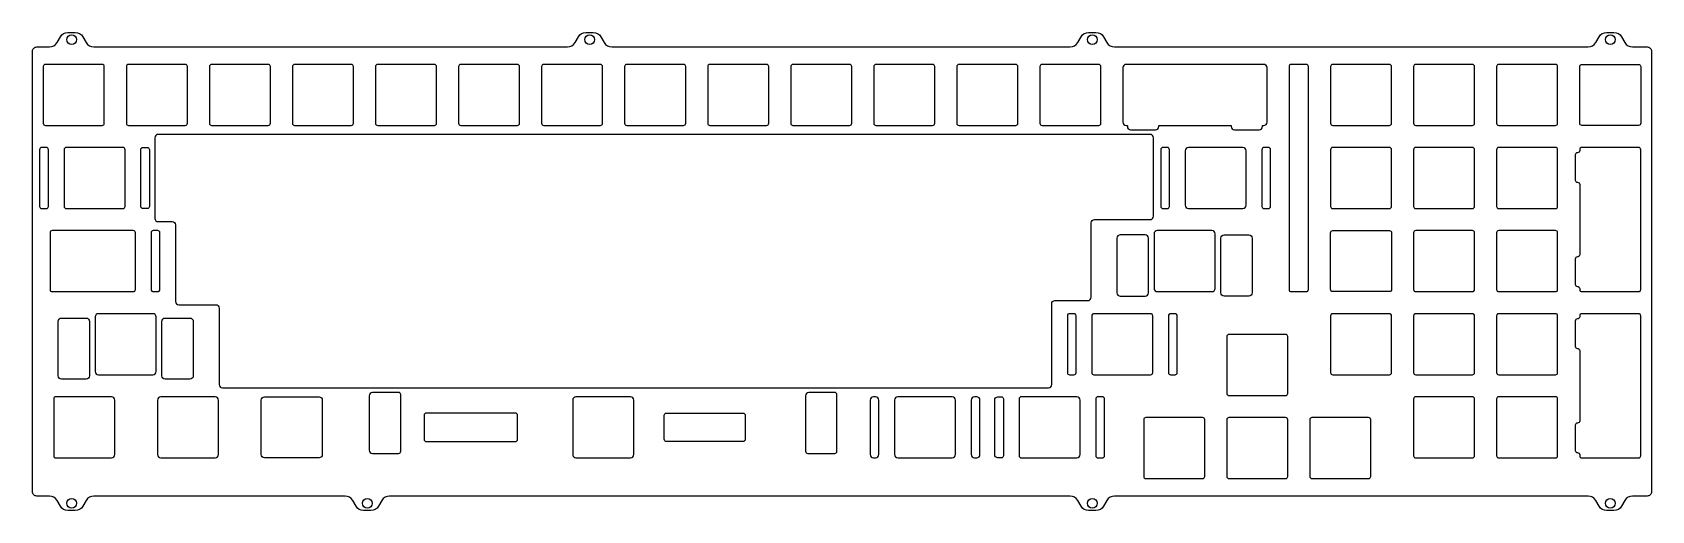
# Model space of a CAD drawing. Header units: millimetres. Extents: x 6 to 378, y -101 to 9.
import ezdxf

# ---------------------------------------------------------------- set-up
doc = ezdxf.new("R2010")
doc.units = ezdxf.units.MM
doc.layers.get('0').update_dxf_attribs({"linetype": 'CONTINUOUS'})

msp = doc.modelspace()

# ---------------------------------------------------------------- linework, layer by layer
for points in [[(20.2, 5.37), (128.87, 5.37, 0.267949), (130.6, 6.37), (131.37, 7.7, -0.267949), (133.1, 8.7), (134.79, 8.7, -0.267949), (136.52, 7.7), (137.29, 6.37, 0.267949), (139.02, 5.37), (244.18, 5.37, 0.267949), (245.91, 6.37), (246.68, 7.7, -0.267949), (248.41, 8.7), (250.1, 8.7, -0.267949), (251.83, 7.7), (252.6, 6.37, 0.267949), (254.33, 5.37), (363, 5.37, 0.267949), (364.73, 6.37), (365.5, 7.7, -0.267949), (367.23, 8.7), (368.92, 8.7, -0.267949), (370.65, 7.7), (371.42, 6.37, 0.267949), (373.15, 5.37), (376.55, 5.37, -0.414214), (377.55, 4.37), (377.55, -96.59, -0.414214), (376.55, -97.59), (373.15, -97.59, 0.267949), (371.42, -98.59), (370.65, -99.92, -0.267949), (368.92, -100.92), (367.23, -100.92, -0.267949), (365.5, -99.92), (364.73, -98.59, 0.267949), (363, -97.59), (254.33, -97.59, 0.267949), (252.6, -98.59), (251.83, -99.92, -0.267949), (250.1, -100.92), (248.41, -100.92, -0.267949), (246.68, -99.92), (245.91, -98.59, 0.267949), (244.18, -97.59), (88.02, -97.59, 0.267949), (86.29, -98.59), (85.52, -99.92, -0.267949), (83.79, -100.92), (82.1, -100.92, -0.267949), (80.37, -99.92), (79.6, -98.59, 0.267949), (77.87, -97.59), (20.2, -97.59, 0.267949), (18.47, -98.59), (17.7, -99.92, -0.267949), (15.97, -100.92), (14.28, -100.92, -0.267949), (12.55, -99.92), (11.78, -98.59, 0.267949), (10.05, -97.59), (7.13, -97.59, -0.414214), (6.13, -96.59), (6.13, 4.37, -0.414214), (7.13, 5.37), (10.05, 5.37, 0.267949), (11.78, 6.37), (12.55, 7.7, -0.267949), (14.28, 8.7), (15.97, 8.7, -0.267949), (17.7, 7.7), (18.47, 6.37, 0.267949)], [(22.13, 1.37), (9.13, 1.37, 0.414214), (8.63, 0.87), (8.63, -12.13, 0.414214), (9.13, -12.63), (22.13, -12.63, 0.414214), (22.63, -12.13), (22.63, 0.87, 0.414214)], [(41.18, 1.37), (28.18, 1.37, 0.414214), (27.68, 0.87), (27.68, -12.13, 0.414214), (28.18, -12.63), (41.18, -12.63, 0.414214), (41.68, -12.13), (41.68, 0.87, 0.414214)], [(46.73, 0.87), (46.73, -12.13, 0.414214), (47.23, -12.63), (60.23, -12.63, 0.414214), (60.73, -12.13), (60.73, 0.87, 0.414214), (60.23, 1.37), (47.23, 1.37, 0.414214)], [(65.78, 0.87), (65.78, -12.13, 0.414214), (66.28, -12.63), (79.28, -12.63, 0.414214), (79.78, -12.13), (79.78, 0.87, 0.414214), (79.28, 1.37), (66.28, 1.37, 0.414214)], [(84.83, 0.87), (84.83, -12.13, 0.414214), (85.33, -12.63), (98.33, -12.63, 0.414214), (98.83, -12.13), (98.83, 0.87, 0.414214), (98.33, 1.37), (85.33, 1.37, 0.414214)], [(103.88, 0.87), (103.88, -12.13, 0.414214), (104.38, -12.63), (117.38, -12.63, 0.414214), (117.88, -12.13), (117.88, 0.87, 0.414214), (117.38, 1.37), (104.38, 1.37, 0.414214)], [(122.93, 0.87), (122.93, -12.13, 0.414214), (123.43, -12.63), (136.43, -12.63, 0.414214), (136.93, -12.13), (136.93, 0.87, 0.414214), (136.43, 1.37), (123.43, 1.37, 0.414214)], [(141.98, 0.87), (141.98, -12.13, 0.414214), (142.48, -12.63), (155.48, -12.63, 0.414214), (155.98, -12.13), (155.98, 0.87, 0.414214), (155.48, 1.37), (142.48, 1.37, 0.414214)], [(161.03, 0.87), (161.03, -12.13, 0.414214), (161.53, -12.63), (174.53, -12.63, 0.414214), (175.03, -12.13), (175.03, 0.87, 0.414214), (174.53, 1.37), (161.53, 1.37, 0.414214)], [(180.08, 0.87), (180.08, -12.13, 0.414214), (180.58, -12.63), (193.58, -12.63, 0.414214), (194.08, -12.13), (194.08, 0.87, 0.414214), (193.58, 1.37), (180.58, 1.37, 0.414214)], [(212.63, 1.37), (199.63, 1.37, 0.414214), (199.13, 0.87), (199.13, -12.13, 0.414214), (199.63, -12.63), (212.63, -12.63, 0.414214), (213.13, -12.13), (213.13, 0.87, 0.414214)], [(218.18, 0.87), (218.18, -12.13, 0.414214), (218.68, -12.63), (231.68, -12.63, 0.414214), (232.18, -12.13), (232.18, 0.87, 0.414214), (231.68, 1.37), (218.68, 1.37, 0.414214)], [(237.23, 0.87), (237.23, -12.13, 0.414214), (237.73, -12.63), (250.73, -12.63, 0.414214), (251.23, -12.13), (251.23, 0.87, 0.414214), (250.73, 1.37), (237.73, 1.37, 0.414214)], [(264.6, -12.63), (281, -12.63, -0.414214), (281.1, -12.73), (281.1, -12.88, 0.414214), (281.85, -13.63), (287.55, -13.63, 0.414214), (288.3, -12.88), (288.3, -12.73, -0.414214), (288.4, -12.63), (288.58, -12.63, 0.414214), (289.33, -11.88), (289.33, 0.62, 0.414214), (288.58, 1.37), (257.03, 1.37, 0.414214), (256.28, 0.62), (256.28, -11.88, 0.414214), (257.03, -12.63), (257.2, -12.63, -0.414214), (257.3, -12.73), (257.3, -12.88, 0.414214), (258.05, -13.63), (263.75, -13.63, 0.414214), (264.5, -12.88), (264.5, -12.73, -0.414214)], [(294.88, -50.73), (298.32, -50.73, 0.414214), (298.82, -50.23), (298.82, 0.87, 0.414214), (298.32, 1.37), (294.88, 1.37, 0.414214), (294.38, 0.87), (294.38, -50.23, 0.414214)], [(303.9, 0.87), (303.9, -12.13, 0.414214), (304.4, -12.63), (317.4, -12.63, 0.414214), (317.9, -12.13), (317.9, 0.87, 0.414214), (317.4, 1.37), (304.4, 1.37, 0.414214)], [(322.95, 0.87), (322.95, -12.13, 0.414214), (323.45, -12.63), (336.45, -12.63, 0.414214), (336.95, -12.13), (336.95, 0.87, 0.414214), (336.45, 1.37), (323.45, 1.37, 0.414214)], [(342, 0.87), (342, -12.13, 0.414214), (342.5, -12.63), (355.5, -12.63, 0.414214), (356, -12.13), (356, 0.87, 0.414214), (355.5, 1.37), (342.5, 1.37, 0.414214)], [(361.55, -12.63, -0.414214), (361.05, -12.13), (361.05, 0.87, -0.414214), (361.55, 1.37), (374.55, 1.37, -0.414214), (375.05, 0.87), (375.05, -12.13, -0.414214), (374.55, -12.63)], [(262.53, -14.68), (34.95, -14.68, 0.414214), (34.2, -15.43), (34.2, -33.93, 0.414214), (34.95, -34.68), (38.21, -34.68, -0.414214), (38.96, -35.43), (38.96, -52.98, 0.414214), (39.71, -53.73), (48.24, -53.73, -0.414214), (48.99, -54.48), (48.99, -72.03, 0.414214), (49.74, -72.78), (239.19, -72.78, 0.414214), (239.94, -72.03), (239.94, -53.53, -0.414214), (240.69, -52.78), (248.24, -52.78, 0.414214), (248.99, -52.03), (248.99, -34.96, -0.414214), (249.74, -34.21), (262.53, -34.21, 0.414214), (263.28, -33.46), (263.28, -15.43, 0.414214)], [(7.79, -18.18), (7.79, -31.18, 0.414214), (8.29, -31.68), (9.29, -31.68, 0.414214), (9.79, -31.18), (9.79, -18.18, 0.414214), (9.29, -17.68), (8.29, -17.68, 0.414214)], [(13.89, -31.68), (26.89, -31.68, 0.414214), (27.39, -31.18), (27.39, -18.18, 0.414214), (26.89, -17.68), (13.89, -17.68, 0.414214), (13.39, -18.18), (13.39, -31.18, 0.414214)], [(31.49, -31.68, -0.414214), (30.99, -31.18), (30.99, -18.18, -0.414214), (31.49, -17.68), (32.49, -17.68, -0.414214), (32.99, -18.18), (32.99, -31.18, -0.414214), (32.49, -31.68)], [(264.96, -18.18), (264.96, -31.18, 0.414214), (265.46, -31.68), (266.46, -31.68, 0.414214), (266.96, -31.18), (266.96, -18.18, 0.414214), (266.46, -17.68), (265.46, -17.68, 0.414214)], [(283.81, -17.68), (271.31, -17.68, 0.414214), (270.56, -18.43), (270.56, -30.93, 0.414214), (271.31, -31.68), (283.81, -31.68, 0.414214), (284.56, -30.93), (284.56, -18.43, 0.414214)], [(289.66, -17.68), (288.66, -17.68, 0.414214), (288.16, -18.18), (288.16, -31.18, 0.414214), (288.66, -31.68), (289.66, -31.68, 0.414214), (290.16, -31.18), (290.16, -18.18, 0.414214)], [(303.9, -18.18), (303.9, -31.18, 0.414214), (304.4, -31.68), (317.4, -31.68, 0.414214), (317.9, -31.18), (317.9, -18.18, 0.414214), (317.4, -17.68), (304.4, -17.68, 0.414214)], [(322.95, -18.18), (322.95, -31.18, 0.414214), (323.45, -31.68), (336.45, -31.68, 0.414214), (336.95, -31.18), (336.95, -18.18, 0.414214), (336.45, -17.68), (323.45, -17.68, 0.414214)], [(342, -18.18), (342, -31.18, 0.414214), (342.5, -31.68), (355.5, -31.68, 0.414214), (356, -31.18), (356, -18.18, 0.414214), (355.5, -17.68), (342.5, -17.68, 0.414214)], [(361.05, -18.39, -0.414214), (360.55, -18.89, 0.414214), (360.05, -19.39), (360.05, -25.14, 0.414214), (360.55, -25.64, -0.414214), (361.05, -26.14), (361.05, -42.27, -0.414214), (360.55, -42.77, 0.414214), (360.05, -43.27), (360.05, -49.02, 0.414214), (360.55, -49.52, -0.414214), (361.05, -50.02), (361.05, -50.23, 0.414214), (361.55, -50.73), (374.55, -50.73, 0.414214), (375.05, -50.23), (375.05, -18.18, 0.414214), (374.55, -17.68), (361.55, -17.68, 0.414214), (361.05, -18.18)], [(29.27, -36.73), (10.67, -36.73, 0.414214), (10.17, -37.23), (10.17, -50.23, 0.414214), (10.67, -50.73), (29.27, -50.73, 0.414214), (29.77, -50.23), (29.77, -37.23, 0.414214)], [(34.87, -36.73), (33.87, -36.73, 0.414214), (33.37, -37.23), (33.37, -50.23, 0.414214), (33.87, -50.73), (34.87, -50.73, 0.414214), (35.37, -50.23), (35.37, -37.23, 0.414214)], [(264.17, -50.73), (276.67, -50.73, 0.414214), (277.42, -49.98), (277.42, -37.48, 0.414214), (276.67, -36.73), (264.17, -36.73, 0.414214), (263.42, -37.48), (263.42, -49.98, 0.414214)], [(304.4, -50.73, -0.414214), (303.9, -50.23), (303.9, -37.23, -0.414214), (304.4, -36.73), (317.4, -36.73, -0.414214), (317.9, -37.23), (317.9, -50.23, -0.414214), (317.4, -50.73)], [(322.95, -37.23), (322.95, -50.23, 0.414214), (323.45, -50.73), (336.45, -50.73, 0.414214), (336.95, -50.23), (336.95, -37.23, 0.414214), (336.45, -36.73), (323.45, -36.73, 0.414214)], [(342, -37.23), (342, -50.23, 0.414214), (342.5, -50.73), (355.5, -50.73, 0.414214), (356, -50.23), (356, -37.23, 0.414214), (355.5, -36.73), (342.5, -36.73, 0.414214)], [(254.92, -38.48), (254.92, -50.98, 0.414214), (255.67, -51.73), (261.37, -51.73, 0.414214), (262.12, -50.98), (262.12, -38.48, 0.414214), (261.37, -37.73), (255.67, -37.73, 0.414214)], [(285.92, -50.98, -0.414214), (285.17, -51.73), (279.47, -51.73, -0.414214), (278.72, -50.98), (278.72, -38.48, -0.414214), (279.47, -37.73), (285.17, -37.73, -0.414214), (285.92, -38.48)], [(19.23, -70.03, -0.414214), (18.48, -70.78), (12.78, -70.78, -0.414214), (12.03, -70.03), (12.03, -57.53, -0.414214), (12.78, -56.78), (18.48, -56.78, -0.414214), (19.23, -57.53)], [(21.28, -69.78), (33.78, -69.78, 0.414214), (34.53, -69.03), (34.53, -56.53, 0.414214), (33.78, -55.78), (21.28, -55.78, 0.414214), (20.53, -56.53), (20.53, -69.03, 0.414214)], [(43.03, -70.03, -0.414214), (42.28, -70.78), (36.58, -70.78, -0.414214), (35.83, -70.03), (35.83, -57.53, -0.414214), (36.58, -56.78), (42.28, -56.78, -0.414214), (43.03, -57.53)], [(243.53, -56.28), (243.53, -69.28, 0.414214), (244.03, -69.78), (245.03, -69.78, 0.414214), (245.53, -69.28), (245.53, -56.28, 0.414214), (245.03, -55.78), (244.03, -55.78, 0.414214)], [(249.13, -56.28), (249.13, -69.28, 0.414214), (249.63, -69.78), (262.63, -69.78, 0.414214), (263.13, -69.28), (263.13, -56.28, 0.414214), (262.63, -55.78), (249.63, -55.78, 0.414214)], [(266.73, -56.28), (266.73, -69.28, 0.414214), (267.23, -69.78), (268.23, -69.78, 0.414214), (268.73, -69.28), (268.73, -56.28, 0.414214), (268.23, -55.78), (267.23, -55.78, 0.414214)], [(303.9, -56.28), (303.9, -69.28, 0.414214), (304.4, -69.78), (317.4, -69.78, 0.414214), (317.9, -69.28), (317.9, -56.28, 0.414214), (317.4, -55.78), (304.4, -55.78, 0.414214)], [(322.95, -56.28), (322.95, -69.28, 0.414214), (323.45, -69.78), (336.45, -69.78, 0.414214), (336.95, -69.28), (336.95, -56.28, 0.414214), (336.45, -55.78), (323.45, -55.78, 0.414214)], [(342, -56.28), (342, -69.28, 0.414214), (342.5, -69.78), (355.5, -69.78, 0.414214), (356, -69.28), (356, -56.28, 0.414214), (355.5, -55.78), (342.5, -55.78, 0.414214)], [(361.05, -80.37, -0.414214), (360.55, -80.87, 0.414214), (360.05, -81.37), (360.05, -87.12, 0.414214), (360.55, -87.62, -0.414214), (361.05, -88.12), (361.05, -88.33, 0.414214), (361.55, -88.83), (374.55, -88.83, 0.414214), (375.05, -88.33), (375.05, -56.28, 0.414214), (374.55, -55.78), (361.55, -55.78, 0.414214), (361.05, -56.28), (361.05, -56.49, -0.414214), (360.55, -56.99, 0.414214), (360.05, -57.49), (360.05, -63.24, 0.414214), (360.55, -63.74, -0.414214), (361.05, -64.24)], [(280.09, -61.04), (280.09, -74.04, 0.414214), (280.59, -74.54), (293.59, -74.54, 0.414214), (294.09, -74.04), (294.09, -61.04, 0.414214), (293.59, -60.54), (280.59, -60.54, 0.414214)], [(90.11, -73.83), (84.16, -73.83, 0.414214), (83.41, -74.58), (83.41, -87.08, 0.414214), (84.16, -87.83), (90.11, -87.83, 0.414214), (90.61, -87.33), (90.61, -74.33, 0.414214)], [(183.97, -87.83), (190.17, -87.83, 0.414214), (190.67, -87.33), (190.67, -74.33, 0.414214), (190.17, -73.83), (184.22, -73.83, 0.414214), (183.47, -74.58), (183.47, -87.33, 0.414214)], [(11.01, -75.33), (11.01, -88.33, 0.414214), (11.51, -88.83), (24.26, -88.83, 0.414214), (25.01, -88.08), (25.01, -75.58, 0.414214), (24.26, -74.83), (11.51, -74.83, 0.414214)], [(35.57, -88.83), (48.07, -88.83, 0.414214), (48.82, -88.08), (48.82, -75.58, 0.414214), (48.07, -74.83), (35.57, -74.83, 0.414214), (34.82, -75.58), (34.82, -88.08, 0.414214)], [(59.38, -88.83, -0.414214), (58.63, -88.08), (58.63, -75.58, -0.414214), (59.38, -74.83), (71.88, -74.83, -0.414214), (72.63, -75.58), (72.63, -88.08, -0.414214), (71.88, -88.83)], [(130.82, -88.83), (143.32, -88.83, 0.414214), (144.07, -88.08), (144.07, -75.58, 0.414214), (143.32, -74.83), (130.82, -74.83, 0.414214), (130.07, -75.58), (130.07, -88.08, 0.414214)], [(199.04, -88.83), (199.54, -88.83, 0.414214), (200.29, -88.08), (200.29, -75.58, 0.414214), (199.54, -74.83), (199.04, -74.83, 0.414214), (198.29, -75.58), (198.29, -88.08, 0.414214)], [(204.64, -88.83), (217.14, -88.83, 0.414214), (217.89, -88.08), (217.89, -75.58, 0.414214), (217.14, -74.83), (204.64, -74.83, 0.414214), (203.89, -75.58), (203.89, -88.08, 0.414214)], [(222.24, -88.83), (222.74, -88.83, 0.414214), (223.49, -88.08), (223.49, -75.58, 0.414214), (222.74, -74.83), (222.24, -74.83, 0.414214), (221.49, -75.58), (221.49, -88.08, 0.414214)], [(227.61, -88.83, -0.414214), (226.86, -88.08), (226.86, -75.58, -0.414214), (227.61, -74.83), (228.36, -74.83, -0.414214), (228.86, -75.33), (228.86, -88.33, -0.414214), (228.36, -88.83)], [(232.46, -75.33), (232.46, -88.33, 0.414214), (232.96, -88.83), (245.71, -88.83, 0.414214), (246.46, -88.08), (246.46, -75.58, 0.414214), (245.71, -74.83), (232.96, -74.83, 0.414214)], [(250.06, -75.33), (250.06, -88.33, 0.414214), (250.56, -88.83), (251.56, -88.83, 0.414214), (252.06, -88.33), (252.06, -75.33, 0.414214), (251.56, -74.83), (250.56, -74.83, 0.414214)], [(336.45, -74.83), (323.45, -74.83, 0.414214), (322.95, -75.33), (322.95, -88.33, 0.414214), (323.45, -88.83), (336.45, -88.83, 0.414214), (336.95, -88.33), (336.95, -75.33, 0.414214)], [(342, -75.33), (342, -88.33, 0.414214), (342.5, -88.83), (355.5, -88.83, 0.414214), (356, -88.33), (356, -75.33, 0.414214), (355.5, -74.83), (342.5, -74.83, 0.414214)], [(95.97, -79.08), (95.97, -84.58, 0.414214), (96.47, -85.08), (116.91, -85.08, 0.414214), (117.41, -84.58), (117.41, -79.08, 0.414214), (116.91, -78.58), (96.47, -78.58, 0.414214)], [(151.57, -85.08, -0.414214), (151.07, -84.58), (151.07, -79.08, -0.414214), (151.57, -78.58), (169.13, -78.58, -0.414214), (169.63, -79.08), (169.63, -84.58, -0.414214), (169.13, -85.08)], [(261.04, -80.09), (261.04, -93.09, 0.414214), (261.54, -93.59), (274.54, -93.59, 0.414214), (275.04, -93.09), (275.04, -80.09, 0.414214), (274.54, -79.59), (261.54, -79.59, 0.414214)], [(280.09, -80.09), (280.09, -93.09, 0.414214), (280.59, -93.59), (293.59, -93.59, 0.414214), (294.09, -93.09), (294.09, -80.09, 0.414214), (293.59, -79.59), (280.59, -79.59, 0.414214)], [(299.14, -80.09), (299.14, -93.09, 0.414214), (299.64, -93.59), (312.64, -93.59, 0.414214), (313.14, -93.09), (313.14, -80.09, 0.414214), (312.64, -79.59), (299.64, -79.59, 0.414214)]]:
    msp.add_lwpolyline(points, format="xyb", close=True)
for centre in [(15.13, 7.04), (133.95, 7.04), (249.26, 7.04), (368.08, 7.04), (15.13, -99.25), (82.95, -99.25), (249.26, -99.25), (368.08, -99.25)]:
    msp.add_circle(centre, 1.1)

doc.saveas('drawing.dxf')
